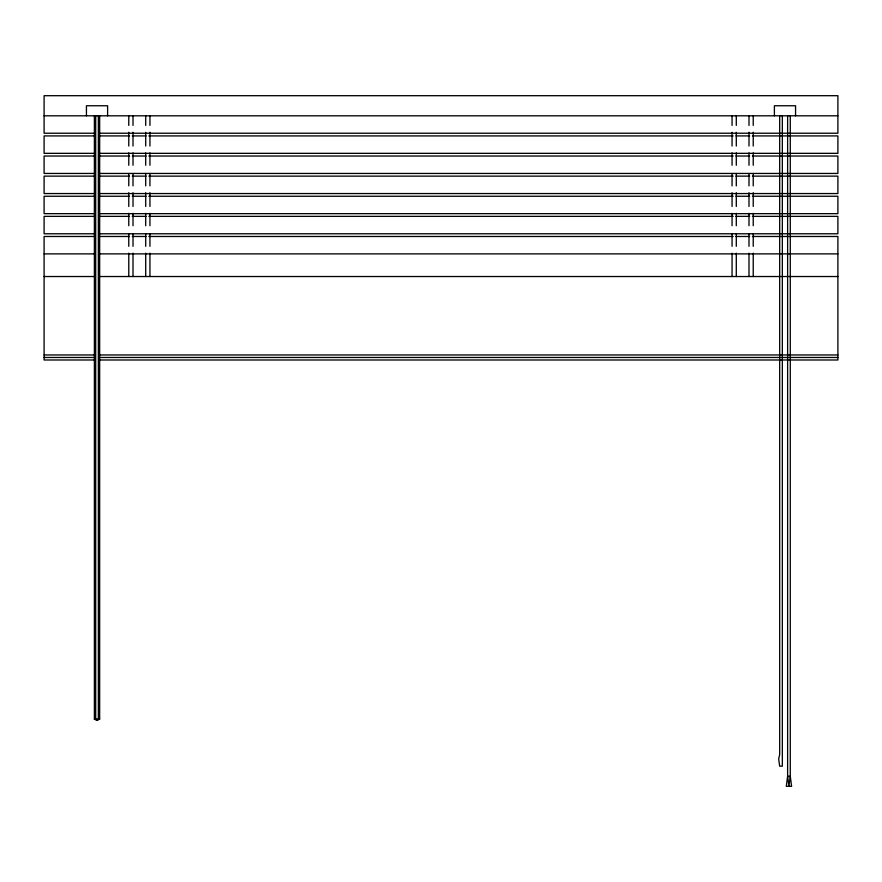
<?xml version="1.0" encoding="UTF-8"?>
<svg xmlns="http://www.w3.org/2000/svg" width="882" height="882" viewBox="0 0 882 882"><rect width="100%" height="100%" fill="white"/><g stroke="black" fill="none" stroke-linecap="round" stroke-linejoin="round"><path stroke-width="1.32" d="M99.666 115.807L99.666 719.128L97.02 720.385L94.374 719.128L94.374 115.807M44.1 115.807L837.9 115.807M95.091 133.226L44.1 133.226L44.1 95.697L837.9 95.697L837.9 133.226L99.225 133.226M95.091 135.916L44.1 135.916L44.1 153.336L95.091 153.336M99.225 135.916L129.544 135.916M132.3 135.916L146.081 135.916M148.838 135.916L733.163 135.916M735.919 135.916L749.7 135.916M752.456 135.916L837.9 135.916L837.9 153.336L99.225 153.336M95.091 156.026L44.1 156.026L44.1 173.445L95.091 173.445M99.225 156.026L129.544 156.026M132.3 156.026L146.081 156.026M148.838 156.026L733.163 156.026M735.919 156.026L749.7 156.026M752.456 156.026L837.9 156.026L837.9 173.445L99.225 173.445M95.091 176.135L44.1 176.135L44.1 193.555L95.091 193.555M99.225 176.135L129.544 176.135M132.3 176.135L146.081 176.135M148.838 176.135L733.163 176.135M735.919 176.135L749.7 176.135M752.456 176.135L837.9 176.135L837.9 193.555L99.225 193.555M95.091 196.256L44.1 196.256L44.1 213.665L95.091 213.665M99.225 196.256L129.544 196.256M132.3 196.256L146.081 196.256M148.838 196.256L733.163 196.256M735.919 196.256L749.7 196.256M752.456 196.256L837.9 196.256L837.9 213.665L99.225 213.665M95.091 216.366L44.1 216.366L44.1 233.774L95.091 233.774M99.225 216.366L129.544 216.366M132.3 216.366L146.081 216.366M148.838 216.366L733.163 216.366M735.919 216.366L749.7 216.366M752.456 216.366L837.9 216.366L837.9 233.774L99.225 233.774M95.091 236.475L44.1 236.475L44.1 359.988L95.091 359.988M99.225 236.475L129.544 236.475M132.3 236.475L146.081 236.475M148.838 236.475L733.163 236.475M735.919 236.475L749.7 236.475M752.456 236.475L837.9 236.475L837.9 359.988L99.225 359.988M44.1 253.884L95.091 253.884M99.225 253.884L837.9 253.884M44.1 276.529L95.091 276.529M99.225 276.529L837.9 276.529M44.1 354.961L95.091 354.961M99.225 354.961L837.9 354.961M44.1 357.475L95.091 357.475M99.225 357.475L837.9 357.475M94.374 719.128L99.666 719.128M795.564 115.807L795.564 105.752L774.396 105.752L774.396 115.807M790.272 115.807L790.272 776.248L788.949 786.303L787.626 776.248L787.626 115.807M782.334 115.807L782.334 766.193L779.688 766.193L778.674 758.983L779.688 754.529L779.688 115.807M753.228 115.807L753.228 125.42M753.228 132.289L753.228 146.026M753.228 152.895L753.228 165.265M753.228 173.5L753.228 185.87M753.228 192.739L753.228 206.476M753.228 213.345L753.228 225.704M753.228 233.951L753.228 246.31M753.228 253.178L753.228 276.529M748.994 115.807L748.994 125.42M748.994 132.289L748.994 146.026M748.994 152.895L748.994 165.265M748.994 173.5L748.994 185.87M748.994 192.739L748.994 206.476M748.994 213.345L748.994 225.704M748.994 233.951L748.994 246.31M748.994 253.178L748.994 276.529M736.294 115.807L736.294 125.42M736.294 132.289L736.294 146.026M736.294 152.895L736.294 165.265M736.294 173.5L736.294 185.87M736.294 192.739L736.294 206.476M736.294 213.345L736.294 225.704M736.294 233.951L736.294 246.31M736.294 253.178L736.294 276.529M732.06 115.807L732.06 125.42M732.06 132.289L732.06 146.026M732.06 152.895L732.06 165.265M732.06 173.5L732.06 185.87M732.06 192.739L732.06 206.476M732.06 213.345L732.06 225.704M732.06 233.951L732.06 246.31M732.06 253.178L732.06 276.529M149.94 115.807L149.94 125.42M149.94 132.289L149.94 146.026M149.94 152.895L149.94 165.265M149.94 173.5L149.94 185.87M149.94 192.739L149.94 206.476M149.94 213.345L149.94 225.704M149.94 233.951L149.94 246.31M149.94 253.178L149.94 276.529M145.706 115.807L145.706 125.42M145.706 132.289L145.706 146.026M145.706 152.895L145.706 165.265M145.706 173.5L145.706 185.87M145.706 192.739L145.706 206.476M145.706 213.345L145.706 225.704M145.706 233.951L145.706 246.31M145.706 253.178L145.706 276.529M133.006 115.807L133.006 125.42M133.006 132.289L133.006 146.026M133.006 152.895L133.006 165.265M133.006 173.5L133.006 185.87M133.006 192.739L133.006 206.476M133.006 213.345L133.006 225.704M133.006 233.951L133.006 246.31M133.006 253.178L133.006 276.529M128.772 115.807L128.772 125.42M128.772 132.289L128.772 146.026M128.772 152.895L128.772 165.265M128.772 173.5L128.772 185.87M128.772 192.739L128.772 206.476M128.772 213.345L128.772 225.704M128.772 233.951L128.772 246.31M128.772 253.178L128.772 276.529M107.604 115.807L107.604 105.752L86.436 105.752L86.436 115.807M98.343 115.807L98.343 719.128L97.02 720.385L95.697 719.128L95.697 115.807M787.626 776.248L786.303 786.303L791.595 786.303L790.272 776.248L787.626 776.248"/></g></svg>
